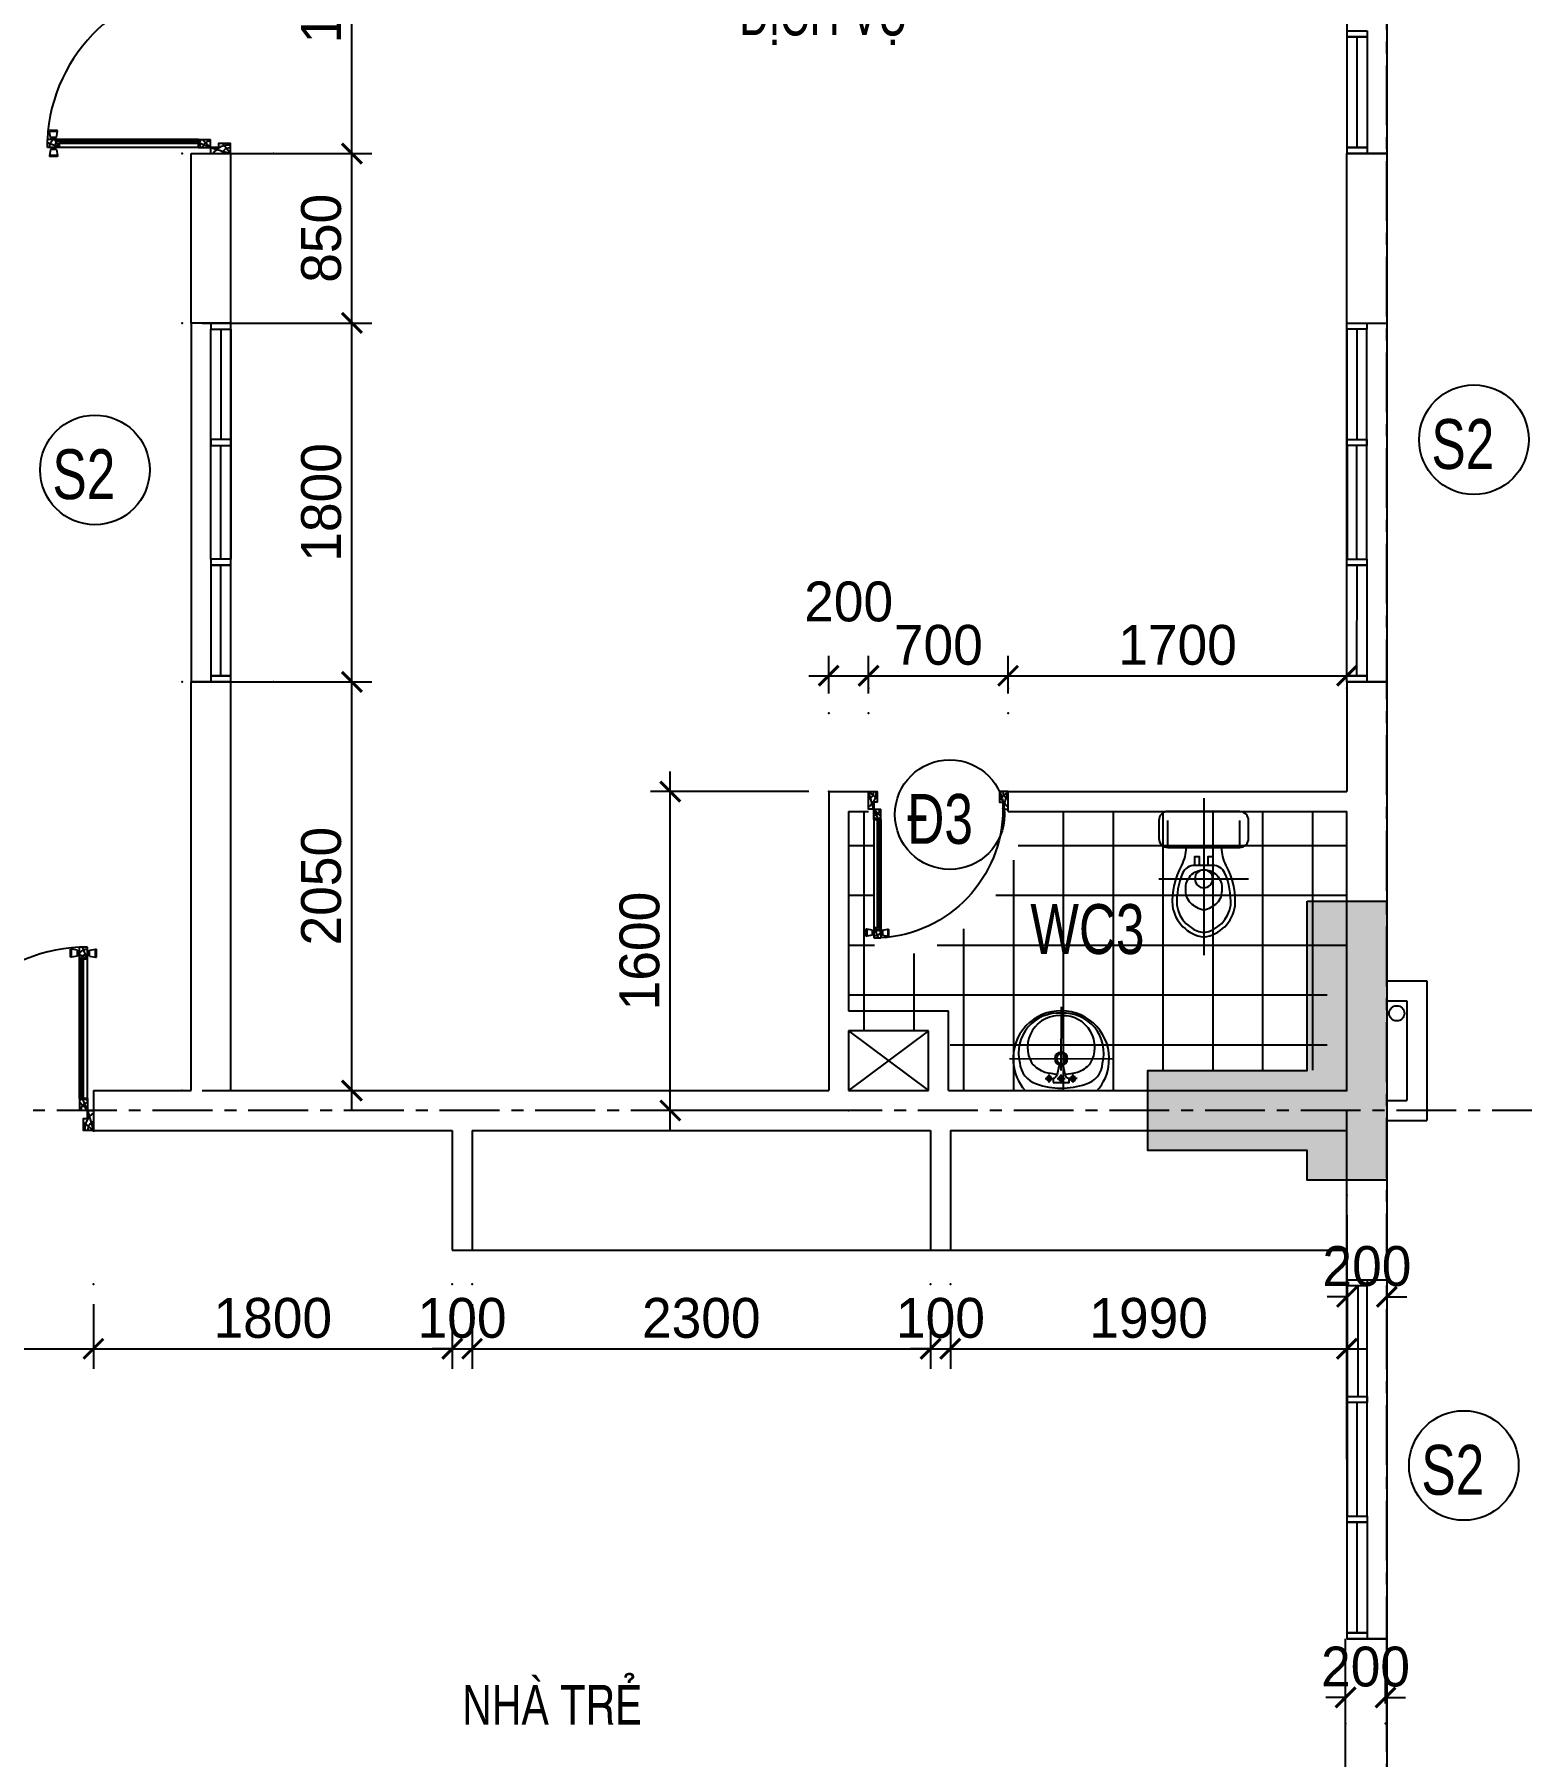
# Model space of a CAD drawing. Header units: inches. Extents: x -844707 to -690155, y -211546 to -175871.
# Drawn here: x -788605 to -781144, y -201233 to -192594 of the extents above; entities that cross this region are included whole.
import ezdxf

# ---------------------------------------------------------------- set-up
doc = ezdxf.new("R2010")
doc.units = ezdxf.units.IN
doc.header["$LTSCALE"] = 48
doc.header["$MEASUREMENT"] = 0
doc.linetypes.add('CENTER', pattern=[2, 1.25, -0.25, 0.25, -0.25])
for name, color, linetype in [('DWGSHARE.com-1HATCHCO-DWGSHARE.com', 8, 'Continuous'), ('DWGSHARE.com-COT-DWGSHARE.com', 2, 'Continuous'), ('DWGSHARE.com-CUA-DWGSHARE.com', 231, 'Continuous'), ('DWGSHARE.com-DIM-DWGSHARE.com', 251, 'Continuous'), ('DWGSHARE.com-HATCH-DWGSHARE.com', 8, 'Continuous'), ('DWGSHARE.com-NET-DWGSHARE.com', 245, 'Continuous'), ('DWGSHARE.com-TBI-DWGSHARE.com', 7, 'Continuous'), ('DWGSHARE.com-text-DWGSHARE.com', 3, 'Continuous'), ('DWGSHARE.com-truc-DWGSHARE.com', 250, 'CENTER'), ('DWGSHARE.com-TUONG-DWGSHARE.com', 7, 'Continuous')]:
    doc.layers.add(name, color=color, linetype=linetype)
doc.layers.add('DWGSHARE.com-DefPoints-DWGSHARE.com', color=7, linetype='Continuous', plot=False)
doc.styles.add('KTEN', font='', dxfattribs={"width": 0.9})
doc.styles.add('VNI-AVO', font='')
doc.styles.get('KTEN').set_extended_font_data('VNI-Helve-Condense')
doc.styles.get('VNI-AVO').set_extended_font_data('VNI-Avo')
doc.dimstyles.new('tl1-100', dxfattribs={"dimtxt": 200, "dimasz": 100, "dimexe": 100, "dimexo": 100, "dimgap": 50, "dimtad": 1, "dimdec": 0, "dimzin": 0, "dimdsep": 46, "dimtxsty": 'VNI-AVO', "dimblk": 'ARCHTICK', "dimcen": 1, "dimdle": 100, "dimclrd": 256, "dimclre": 256, "dimclrt": 2, "dimadec": 0, "dimazin": 0, "dimtfac": 1, "dimtdec": 0, "dimtix": 1, "dimtofl": 0, "dimtmove": 2, "dimatfit": 3, "dimldrblk": 'ARCHTICK', "dimfxl": 1, "dimtolj": 2, "dimtzin": 0, "dimarcsym": 0})

# ---------------------------------------------------------------- blocks, each defined once
blk = doc.blocks.new('cua1600')
at = {"color": 1}
for p, q in [((-766.8, 865), (-806.8, 865)), ((-806.8, 860), (-806.8, 865)), ((-766.8, 860), (-766.8, 865)), ((-756.8, 820), (-816.8, 795.9)), ((-801.8, 830), (-806.8, 860)), ((-766.8, 860), (-806.8, 860)), ((-771.8, 830), (-801.8, 830)), ((-796.8, 820), (-796.8, 830)), ((-796.8, 780), (-796.8, 770)), ((-756.8, 820), (-779.3, 780)), ((-776.8, 820), (-776.8, 830)), ((-776.8, 780), (-776.8, 770)), ((-771.8, 830), (-766.8, 860)), ((2, 820), (-58, 795.9)), ((2, 820), (-40.5, 780)), ((2, 820), (102, 850)), ((102, 850), (61.3, 800)), ((-801.8, 770), (-806.8, 740)), ((-806.8, 740), (-806.8, 735)), ((-766.8, 740), (-806.8, 740)), ((-766.8, 735), (-806.8, 735)), ((-771.8, 770), (-801.8, 770)), ((-771.8, 770), (-766.8, 740)), ((-766.8, 740), (-766.8, 735)), ((-768.8, -735), (-808.8, -735)), ((-808.8, -740), (-808.8, -735)), ((-768.8, -740), (-808.8, -740)), ((-803.8, -770), (-808.8, -740)), ((-773.8, -770), (-803.8, -770)), ((-798.8, -780), (-798.8, -770)), ((-778.8, -780), (-778.8, -770)), ((-773.8, -770), (-768.8, -740)), ((-768.8, -740), (-768.8, -735)), ((-758.8, -820), (-818.8, -795.9)), ((-803.8, -830), (-808.8, -860)), ((-768.8, -860), (-808.8, -860)), ((-808.8, -860), (-808.8, -865)), ((-773.8, -830), (-803.8, -830)), ((-798.8, -820), (-798.8, -830)), ((-758.8, -820), (-781.3, -780)), ((-778.8, -820), (-778.8, -830)), ((-773.8, -830), (-768.8, -860)), ((-768.8, -860), (-768.8, -865)), ((0, -820), (-60, -795.9)), ((0, -820), (-42.5, -780)), ((0, -820), (100, -850)), ((100, -850), (59.3, -800)), ((-768.8, -865), (-808.8, -865))]:
    blk.add_line(p, q, dxfattribs=at)
at = {"color": 3}
for p, q in [((-756.8, 820), (-816.8, 820)), ((-816.8, 820), (-816.8, 780)), ((-756.8, 780), (-816.8, 780)), ((-756.8, 820), (-756.8, 780)), ((-58, 820), (2, 820)), ((-58, 820), (-58, 780)), ((-58, 780), (2, 780)), ((2, 820), (2, 780)), ((-818.8, -820), (-818.8, -780)), ((-758.8, -780), (-818.8, -780)), ((-758.8, -820), (-818.8, -820)), ((-758.8, -820), (-758.8, -780)), ((-60, -820), (-60, -780)), ((-60, -780), (0, -780)), ((-60, -820), (0, -820)), ((0, -820), (0, -780))]:
    blk.add_line(p, q, dxfattribs=at)
for p, q in [((-58, 820), (-756.8, 820)), ((-58, 800), (-756.8, 800)), ((-58, 790), (-756.8, 790)), ((-58, 780), (-756.8, 780)), ((-60, -780), (-758.8, -780)), ((-60, -790), (-758.8, -790)), ((-60, -800), (-758.8, -800)), ((-60, -820), (-758.8, -820))]:
    blk.add_line(p, q)
for points in [[(42, 820), (2, 820), (2, 850), (102, 850), (102, 800), (42, 800)], [(40, -820), (0, -820), (0, -850), (100, -850), (100, -800), (40, -800)]]:
    blk.add_lwpolyline(points, close=True, dxfattribs=at)
at = {"color": 1}
for centre, radius, start, end in [((2, 820), 820, 182.79603, 270), ((-764.3, 815.9), 42, 174.37312, 238.6899), ((-754.3, 810.6), 24.2, 157.10631, 263.95818), ((-19.5, 800), 34.3, 144.24334, 215.67284), ((1.2, 825.9), 39.4, 188.6295, 271.1418), ((94.2, 903.7), 96.3, 213.9098, 274.60784), ((97.6, 862.7), 41, 198.04279, 276.13883), ((0, -820), 820, 90, 177.20397), ((-766.2, -815.9), 42, 121.3101, 185.62688), ((-756.3, -810.6), 24.2, 96.04182, 202.89369), ((-21.4, -800), 34.3, 144.32716, 215.75666), ((-0.8, -825.9), 39.4, 88.8582, 171.3705), ((92.3, -903.7), 96.3, 85.39216, 146.0902), ((95.6, -862.7), 41, 83.86117, 161.95721)]:
    blk.add_arc(centre, radius, start, end, dxfattribs=at)
at = {"layer": 'DWGSHARE.com-TUONG-DWGSHARE.com'}
for p, q in [((-98, 850), (102, 850)), ((-91, 850), (109, 850)), ((-98, -850), (100, -850)), ((-93, -850), (100, -850))]:
    blk.add_line(p, q, dxfattribs=at)
blk = doc.blocks.new('D-01-800')
at = {"color": 1}
for p, q in [((-15, 788.9), (-15, 828.9)), ((-10, 828.9), (-15, 828.9)), ((20, 823.9), (-10, 828.9)), ((-10, 788.9), (-10, 828.9)), ((20, 793.9), (-10, 788.9)), ((20, 793.9), (20, 823.9)), ((30, 818.9), (20, 818.9)), ((30, 798.9), (20, 798.9)), ((30, 778.9), (54.1, 838.9)), ((30, 778.9), (70, 801.4)), ((70, 818.9), (80, 818.9)), ((70, 798.9), (80, 798.9)), ((80, 823.9), (110, 828.9)), ((80, 793.9), (80, 823.9)), ((80, 793.9), (110, 788.9)), ((110, 788.9), (110, 828.9)), ((110, 828.9), (115, 828.9)), ((115, 788.9), (115, 828.9)), ((-10, 788.9), (-15, 788.9)), ((110, 788.9), (115, 788.9)), ((30, 100), (0, 0)), ((30, 100), (54.1, 160)), ((30, 100), (70, 142.5)), ((770, 100), (800, 0)), ((0, 0), (50, 40.7)), ((800, 0), (750, 40.7))]:
    blk.add_line(p, q, dxfattribs=at)
at = {"color": 3}
for p, q in [((30, 838.9), (70, 838.9)), ((30, 778.9), (30, 838.9)), ((70, 778.9), (70, 838.9)), ((30, 778.9), (70, 778.9)), ((30, 160), (70, 160)), ((30, 160), (30, 100)), ((30, 100), (70, 100)), ((70, 160), (70, 100))]:
    blk.add_line(p, q, dxfattribs=at)
for p, q in [((30, 160), (30, 778.9)), ((50, 160), (50, 778.9)), ((60, 160), (60, 778.9)), ((70, 160), (70, 778.9))]:
    blk.add_line(p, q)
for points in [[(30, 60), (30, 100), (0, 100), (0, 0), (50, 0), (50, 60)], [(770, 60), (770, 100), (800, 100), (800, 0), (750, 0), (750, 60)]]:
    blk.add_lwpolyline(points, close=True, dxfattribs=at)
at = {"color": 1}
for centre, radius, start, end in [((34.1, 786.4), 42, 31.3101, 95.62688), ((39.4, 776.4), 24.2, 6.04182, 112.89369), ((30, 100), 740, 0, 86.90142), ((50, 121.4), 34.3, 54.32716, 125.75666), ((24.1, 100.8), 39.4, 358.8582, 81.3705), ((-53.7, 7.7), 96.3, 355.39216, 56.0902), ((-12.7, 4.4), 41, 353.86117, 71.95721), ((853.7, 7.7), 96.3, 123.9098, 184.60784), ((812.7, 4.4), 41, 108.04279, 186.13883)]:
    blk.add_arc(centre, radius, start, end, dxfattribs=at)
blk = doc.blocks.new('A$C60FA756C')
at = {"layer": 'DWGSHARE.com-1HATCHCO-DWGSHARE.com', "ltscale": 50}
for p, q in [((5715, 20002), (5715, 0)), ((1143, 13716), (1143, 17145)), ((10287, 13716), (10287, 17145)), ((11430, 9715), (0, 9715))]:
    blk.add_line(p, q, dxfattribs=at)
for points in [[(1143, 18288), (10287, 18288, -0.4470271), (11430, 17145), (11430, 14859, -0.4142136), (10287, 13716), (1143, 13716, -0.4142136), (0, 14859), (0, 17145, -0.4142136)], [(5715, 2864, -0.3269102), (2284, 6341, -0.1128843), (3021, 10445, -0.2905671), (4572, 11430), (6858, 11430, -0.2905671), (8409, 10445, -0.1128843), (9146, 6341, -0.3269102)]]:
    blk.add_lwpolyline(points, format="xyb", close=True, dxfattribs=at)
for points in [[(8001, 13716, 0.1231056), (8573, 11430, -0.1351714), (9715, 6286, -0.3340492), (5715, 2286, -0.3340492), (1715, 6286, -0.1351714), (2858, 11430, 0.1231056), (3429, 13716)], [(5715, 5715), (5715, 5715, 0.1278398), (7368, 6600, 0.2059804), (8007, 8404, 0.4332374), (5715, 10858, 0.4415903), (3423, 8404, 0.2059804), (4062, 6600, 0.1278398), (5715, 5715)]]:
    blk.add_lwpolyline(points, format="xyb", dxfattribs=at)
for points in [[(5144, 11430), (5144, 12573), (4572, 12573), (4572, 11430)], [(6858, 11430), (6858, 12573), (6286, 12573), (6286, 11430)]]:
    blk.add_lwpolyline(points, dxfattribs=at)
blk.add_circle((5715, 9715), 1143, dxfattribs=at)
blk = doc.blocks.new('XIBET1')
at = {"layer": 'DWGSHARE.com-1HATCHCO-DWGSHARE.com', "ltscale": 50}
blk.add_blockref('A$C60FA756C', (-5715, -18288), dxfattribs=at)
blk = doc.blocks.new('A$C070A4A40')
at = {"layer": 'DWGSHARE.com-1HATCHCO-DWGSHARE.com', "ltscale": 50}
for p, q in [((5715, 11430), (6985, 11430)), ((6350, 12065), (6350, 10795)), ((7620, 11430), (8890, 11430)), ((8255, 12065), (8255, 10795)), ((10795, 11430), (9525, 11430)), ((10160, 12065), (10160, 10795)), ((0, 8255), (16510, 8255)), ((8255, 10160), (8255, 0))]:
    blk.add_line(p, q, dxfattribs=at)
for points in [[(13970, 13335, -0.1732137), (15875, 8890, -0.4410793), (8255, 635, -0.4410793), (635, 8890, -0.1732137), (2540, 13335)], [(6985, 12065), (9525, 12065), (9525, 11430, 0.2455223), (8890, 10795), (8636, 9525), (7874, 9525), (7620, 10795, 0.2833923), (6985, 11430), (6985, 12065)], [(8872, 10703, -0.0463193), (10871, 10403, -0.1135144), (12902, 9046, -0.5923118), (8404, 1416, -0.6103479), (3608, 9046, -0.1135144), (5639, 10403, -0.0463193), (7638, 10703, -0.0463193)]]:
    blk.add_lwpolyline(points, format="xyb", dxfattribs=at)
blk.add_lwpolyline([(635, 13335), (15875, 13335)], dxfattribs=at)
blk.add_lwpolyline([(12140, 12308, -0.3234981), (14857, 8928, -0.5095126), (8255, 1015, -0.509742), (1654, 8932, -0.3041567), (4366, 12306, -0.1664175)], format="xyb", close=True, dxfattribs=at)
for centre, radius in [((6350, 11430), 381), ((8255, 11430), 381), ((10160, 11430), 381), ((8255, 8255), 1016), ((8255, 8255), 762)]:
    blk.add_circle(centre, radius, dxfattribs=at)
blk = doc.blocks.new('LAVABO')
at = {"layer": 'DWGSHARE.com-1HATCHCO-DWGSHARE.com', "ltscale": 50}
blk.add_blockref('A$C070A4A40', (-8255, -13335), dxfattribs=at)
blk = doc.blocks.new('_ArchTick')
at = {"color": 0, "linetype": 'ByBlock', "const_width": 0.15}
blk.add_lwpolyline([(-0.5, -0.5), (0.5, 0.5)], dxfattribs=at)
blk = doc.blocks.new('*D334')
at = {"layer": 'DWGSHARE.com-DefPoints-DWGSHARE.com', "color": 0, "transparency": 16777216}
for p in [(-784419.7, -195811.1), (-784619.7, -195999.7), (-784419.7, -195999.7)]:
    blk.add_point(p, dxfattribs=at)
at = {"layer": 'DWGSHARE.com-DIM-DWGSHARE.com', "lineweight": -2, "transparency": 16777216}
for p, q in [((-784619.7, -195899.7), (-784619.7, -195711.1)), ((-784419.7, -195899.7), (-784419.7, -195711.1)), ((-784719.7, -195811.1), (-784319.7, -195811.1))]:
    blk.add_line(p, q, dxfattribs=at)
at = {"layer": 'DWGSHARE.com-DIM-DWGSHARE.com', "lineweight": -2, "transparency": 16777216, "xscale": 100, "yscale": 100, "zscale": 100, "rotation": 180}
blk.add_blockref('_ArchTick', (-784619.7, -195811.1), dxfattribs=at)
at = {"layer": 'DWGSHARE.com-DIM-DWGSHARE.com', "lineweight": -2, "transparency": 16777216, "xscale": 100, "yscale": 100, "zscale": 100}
blk.add_blockref('_ArchTick', (-784419.7, -195811.1), dxfattribs=at)
at = {"layer": 'DWGSHARE.com-DIM-DWGSHARE.com', "color": 2, "transparency": 16777216, "insert": (-784519.7, -195440), "char_height": 200, "attachment_point": 5, "style": 'VNI-AVO'}
blk.add_mtext('\\A2;200', dxfattribs=at)
blk = doc.blocks.new('*D335')
at = {"layer": 'DWGSHARE.com-DefPoints-DWGSHARE.com', "color": 0, "transparency": 16777216}
for p in [(-783719.7, -195811.1), (-784419.7, -195872.9), (-783719.7, -195999.7)]:
    blk.add_point(p, dxfattribs=at)
at = {"layer": 'DWGSHARE.com-DIM-DWGSHARE.com', "lineweight": -2, "transparency": 16777216}
for p, q in [((-784419.7, -195772.9), (-784419.7, -195711.1)), ((-783719.7, -195899.7), (-783719.7, -195711.1)), ((-784519.7, -195811.1), (-783619.7, -195811.1))]:
    blk.add_line(p, q, dxfattribs=at)
at = {"layer": 'DWGSHARE.com-DIM-DWGSHARE.com', "lineweight": -2, "transparency": 16777216, "xscale": 100, "yscale": 100, "zscale": 100, "rotation": 180}
blk.add_blockref('_ArchTick', (-784419.7, -195811.1), dxfattribs=at)
at = {"layer": 'DWGSHARE.com-DIM-DWGSHARE.com', "lineweight": -2, "transparency": 16777216, "xscale": 100, "yscale": 100, "zscale": 100}
blk.add_blockref('_ArchTick', (-783719.7, -195811.1), dxfattribs=at)
at = {"layer": 'DWGSHARE.com-DIM-DWGSHARE.com', "color": 2, "transparency": 16777216, "insert": (-784069.7, -195657.6), "char_height": 200, "attachment_point": 5, "style": 'VNI-AVO'}
blk.add_mtext('\\A2;700', dxfattribs=at)
blk = doc.blocks.new('*D343')
at = {"layer": 'DWGSHARE.com-DefPoints-DWGSHARE.com', "color": 0, "transparency": 16777216}
for p in [(-785414.5, -196392.4), (-784619.7, -196392.4), (-784519.7, -197992.1)]:
    blk.add_point(p, dxfattribs=at)
at = {"layer": 'DWGSHARE.com-DIM-DWGSHARE.com', "lineweight": -2, "transparency": 16777216}
for p, q in [((-785414.5, -198092.1), (-785414.5, -196292.4)), ((-784719.7, -196392.4), (-785514.5, -196392.4)), ((-784619.7, -197992.1), (-785514.5, -197992.1))]:
    blk.add_line(p, q, dxfattribs=at)
at = {"layer": 'DWGSHARE.com-DIM-DWGSHARE.com', "lineweight": -2, "transparency": 16777216, "xscale": 100, "yscale": 100, "zscale": 100}
for p, rotation in [((-785414.5, -196392.4), 90), ((-785414.5, -197992.1), 270)]:
    blk.add_blockref('_ArchTick', p, dxfattribs=dict(at, rotation=rotation))
at = {"layer": 'DWGSHARE.com-DIM-DWGSHARE.com', "color": 2, "transparency": 16777216, "insert": (-785568, -197192.2), "char_height": 200, "attachment_point": 5, "rotation": 90, "style": 'VNI-AVO'}
blk.add_mtext('\\A2;1600', dxfattribs=at)
blk = doc.blocks.new('*D345')
at = {"layer": 'DWGSHARE.com-DefPoints-DWGSHARE.com', "color": 0, "transparency": 16777216}
for p in [(-787863, -195842), (-787011.8, -195842), (-787863.2, -197891.9)]:
    blk.add_point(p, dxfattribs=at)
at = {"layer": 'DWGSHARE.com-DIM-DWGSHARE.com', "lineweight": -2, "transparency": 16777216}
for p, q in [((-787011.8, -197991.9), (-787011.8, -195742)), ((-787763, -195842), (-786911.8, -195842)), ((-787763.2, -197891.9), (-786911.8, -197891.9))]:
    blk.add_line(p, q, dxfattribs=at)
at = {"layer": 'DWGSHARE.com-DIM-DWGSHARE.com', "lineweight": -2, "transparency": 16777216, "xscale": 100, "yscale": 100, "zscale": 100}
for p, rotation in [((-787011.8, -195842), 90), ((-787011.8, -197891.9), 270)]:
    blk.add_blockref('_ArchTick', p, dxfattribs=dict(at, rotation=rotation))
at = {"layer": 'DWGSHARE.com-DIM-DWGSHARE.com', "color": 2, "transparency": 16777216, "insert": (-787165.3, -196866.9), "char_height": 200, "attachment_point": 5, "rotation": 90, "style": 'VNI-AVO'}
blk.add_mtext('\\A2;2050', dxfattribs=at)
blk = doc.blocks.new('*D346')
at = {"layer": 'DWGSHARE.com-DefPoints-DWGSHARE.com', "color": 0, "transparency": 16777216}
for p in [(-787863, -194041.9), (-787011.8, -194041.9), (-787404.9, -195842)]:
    blk.add_point(p, dxfattribs=at)
at = {"layer": 'DWGSHARE.com-DIM-DWGSHARE.com', "lineweight": -2, "transparency": 16777216}
for p, q in [((-787011.8, -195942), (-787011.8, -193941.9)), ((-787763, -194041.9), (-786911.8, -194041.9)), ((-787304.9, -195842), (-786911.8, -195842))]:
    blk.add_line(p, q, dxfattribs=at)
at = {"layer": 'DWGSHARE.com-DIM-DWGSHARE.com', "lineweight": -2, "transparency": 16777216, "xscale": 100, "yscale": 100, "zscale": 100}
for p, rotation in [((-787011.8, -194041.9), 90), ((-787011.8, -195842), 270)]:
    blk.add_blockref('_ArchTick', p, dxfattribs=dict(at, rotation=rotation))
at = {"layer": 'DWGSHARE.com-DIM-DWGSHARE.com', "color": 2, "transparency": 16777216, "insert": (-787165.3, -194941.9), "char_height": 200, "attachment_point": 5, "rotation": 90, "style": 'VNI-AVO'}
blk.add_mtext('\\A2;1800', dxfattribs=at)
blk = doc.blocks.new('*D347')
at = {"layer": 'DWGSHARE.com-DefPoints-DWGSHARE.com', "color": 0, "transparency": 16777216}
for p in [(-787863.2, -193191.9), (-787011.8, -193191.9), (-787695.6, -194041.9)]:
    blk.add_point(p, dxfattribs=at)
at = {"layer": 'DWGSHARE.com-DIM-DWGSHARE.com', "lineweight": -2, "transparency": 16777216}
for p, q in [((-787011.8, -194141.9), (-787011.8, -193091.9)), ((-787763.2, -193191.9), (-786911.8, -193191.9)), ((-787595.6, -194041.9), (-786911.8, -194041.9))]:
    blk.add_line(p, q, dxfattribs=at)
at = {"layer": 'DWGSHARE.com-DIM-DWGSHARE.com', "lineweight": -2, "transparency": 16777216, "xscale": 100, "yscale": 100, "zscale": 100}
for p, rotation in [((-787011.8, -193191.9), 90), ((-787011.8, -194041.9), 270)]:
    blk.add_blockref('_ArchTick', p, dxfattribs=dict(at, rotation=rotation))
at = {"layer": 'DWGSHARE.com-DIM-DWGSHARE.com', "color": 2, "transparency": 16777216, "insert": (-787165.3, -193616.9), "char_height": 200, "attachment_point": 5, "rotation": 90, "style": 'VNI-AVO'}
blk.add_mtext('\\A2;850', dxfattribs=at)
blk = doc.blocks.new('*D348')
at = {"layer": 'DWGSHARE.com-DefPoints-DWGSHARE.com', "color": 0, "transparency": 16777216}
for p in [(-787856.2, -191491.9), (-787011.8, -191491.9), (-787405, -193191.9)]:
    blk.add_point(p, dxfattribs=at)
at = {"layer": 'DWGSHARE.com-DIM-DWGSHARE.com', "lineweight": -2, "transparency": 16777216}
for p, q in [((-787011.8, -193291.9), (-787011.8, -191391.9)), ((-787756.2, -191491.9), (-786911.8, -191491.9)), ((-787305, -193191.9), (-786911.8, -193191.9))]:
    blk.add_line(p, q, dxfattribs=at)
at = {"layer": 'DWGSHARE.com-DIM-DWGSHARE.com', "lineweight": -2, "transparency": 16777216, "xscale": 100, "yscale": 100, "zscale": 100}
for p, rotation in [((-787011.8, -191491.9), 90), ((-787011.8, -193191.9), 270)]:
    blk.add_blockref('_ArchTick', p, dxfattribs=dict(at, rotation=rotation))
at = {"layer": 'DWGSHARE.com-DIM-DWGSHARE.com', "color": 2, "transparency": 16777216, "insert": (-787165.3, -192341.9), "char_height": 200, "attachment_point": 5, "rotation": 90, "style": 'VNI-AVO'}
blk.add_mtext('\\A2;1700', dxfattribs=at)
blk = doc.blocks.new('*D350')
at = {"layer": 'DWGSHARE.com-DefPoints-DWGSHARE.com', "color": 0, "transparency": 16777216}
for p in [(-782019.4, -195811.1), (-783719.7, -195872.9), (-782019.4, -195872.9)]:
    blk.add_point(p, dxfattribs=at)
at = {"layer": 'DWGSHARE.com-DIM-DWGSHARE.com', "lineweight": -2, "transparency": 16777216}
for p, q in [((-783719.7, -195772.9), (-783719.7, -195711.1)), ((-782019.4, -195772.9), (-782019.4, -195711.1)), ((-783819.7, -195811.1), (-781919.4, -195811.1))]:
    blk.add_line(p, q, dxfattribs=at)
at = {"layer": 'DWGSHARE.com-DIM-DWGSHARE.com', "lineweight": -2, "transparency": 16777216, "xscale": 100, "yscale": 100, "zscale": 100, "rotation": 180}
blk.add_blockref('_ArchTick', (-783719.7, -195811.1), dxfattribs=at)
at = {"layer": 'DWGSHARE.com-DIM-DWGSHARE.com', "lineweight": -2, "transparency": 16777216, "xscale": 100, "yscale": 100, "zscale": 100}
blk.add_blockref('_ArchTick', (-782019.4, -195811.1), dxfattribs=at)
at = {"layer": 'DWGSHARE.com-DIM-DWGSHARE.com', "color": 2, "transparency": 16777216, "insert": (-782869.6, -195657.6), "char_height": 200, "attachment_point": 5, "style": 'VNI-AVO'}
blk.add_mtext('\\A2;1700', dxfattribs=at)
blk = doc.blocks.new('*D378')
at = {"layer": 'DWGSHARE.com-DefPoints-DWGSHARE.com', "color": 0, "transparency": 16777216}
for p in [(-790008.7, -198862.9), (-788308.7, -198862.9), (-788308.7, -199187.2)]:
    blk.add_point(p, dxfattribs=at)
at = {"layer": 'DWGSHARE.com-DIM-DWGSHARE.com', "lineweight": -2, "transparency": 16777216}
for p, q in [((-790008.7, -198962.9), (-790008.7, -199287.2)), ((-788308.7, -198962.9), (-788308.7, -199287.2)), ((-790108.7, -199187.2), (-788208.7, -199187.2))]:
    blk.add_line(p, q, dxfattribs=at)
at = {"layer": 'DWGSHARE.com-DIM-DWGSHARE.com', "lineweight": -2, "transparency": 16777216, "xscale": 100, "yscale": 100, "zscale": 100, "rotation": 180}
blk.add_blockref('_ArchTick', (-790008.7, -199187.2), dxfattribs=at)
at = {"layer": 'DWGSHARE.com-DIM-DWGSHARE.com', "lineweight": -2, "transparency": 16777216, "xscale": 100, "yscale": 100, "zscale": 100}
blk.add_blockref('_ArchTick', (-788308.7, -199187.2), dxfattribs=at)
at = {"layer": 'DWGSHARE.com-DIM-DWGSHARE.com', "color": 2, "transparency": 16777216, "insert": (-789158.7, -199033.7), "char_height": 200, "attachment_point": 5, "style": 'VNI-AVO'}
blk.add_mtext('\\A2;1700', dxfattribs=at)
blk = doc.blocks.new('*D767')
at = {"layer": 'DWGSHARE.com-DefPoints-DWGSHARE.com', "color": 0, "transparency": 16777216}
for p in [(-788308.7, -198862.9), (-786508.9, -198862.9), (-786508.9, -199187.2)]:
    blk.add_point(p, dxfattribs=at)
at = {"layer": 'DWGSHARE.com-DIM-DWGSHARE.com', "lineweight": -2, "transparency": 16777216}
for p, q in [((-788308.7, -198962.9), (-788308.7, -199287.2)), ((-786508.9, -198962.9), (-786508.9, -199287.2)), ((-788408.7, -199187.2), (-786408.9, -199187.2))]:
    blk.add_line(p, q, dxfattribs=at)
at = {"layer": 'DWGSHARE.com-DIM-DWGSHARE.com', "lineweight": -2, "transparency": 16777216, "xscale": 100, "yscale": 100, "zscale": 100, "rotation": 180}
blk.add_blockref('_ArchTick', (-788308.7, -199187.2), dxfattribs=at)
at = {"layer": 'DWGSHARE.com-DIM-DWGSHARE.com', "lineweight": -2, "transparency": 16777216, "xscale": 100, "yscale": 100, "zscale": 100}
blk.add_blockref('_ArchTick', (-786508.9, -199187.2), dxfattribs=at)
at = {"layer": 'DWGSHARE.com-DIM-DWGSHARE.com', "color": 2, "transparency": 16777216, "insert": (-787408.8, -199033.7), "char_height": 200, "attachment_point": 5, "style": 'VNI-AVO'}
blk.add_mtext('\\A2;1800', dxfattribs=at)
blk = doc.blocks.new('*D768')
at = {"layer": 'DWGSHARE.com-DefPoints-DWGSHARE.com', "color": 0, "transparency": 16777216}
for p in [(-786508.9, -198862.9), (-786408.9, -198862.9), (-786408.9, -199187.2)]:
    blk.add_point(p, dxfattribs=at)
at = {"layer": 'DWGSHARE.com-DIM-DWGSHARE.com', "lineweight": -2, "transparency": 16777216}
for p, q in [((-786508.9, -198962.9), (-786508.9, -199287.2)), ((-786408.9, -198962.9), (-786408.9, -199287.2)), ((-786508.9, -199187.2), (-786608.9, -199187.2)), ((-786408.9, -199187.2), (-786308.9, -199187.2))]:
    blk.add_line(p, q, dxfattribs=at)
at = {"layer": 'DWGSHARE.com-DIM-DWGSHARE.com', "lineweight": -2, "transparency": 16777216, "xscale": 100, "yscale": 100, "zscale": 100}
blk.add_blockref('_ArchTick', (-786508.9, -199187.2), dxfattribs=at)
at = {"layer": 'DWGSHARE.com-DIM-DWGSHARE.com', "lineweight": -2, "transparency": 16777216, "xscale": 100, "yscale": 100, "zscale": 100, "rotation": 180}
blk.add_blockref('_ArchTick', (-786408.9, -199187.2), dxfattribs=at)
at = {"layer": 'DWGSHARE.com-DIM-DWGSHARE.com', "color": 2, "transparency": 16777216, "insert": (-786458.9, -199033.7), "char_height": 200, "attachment_point": 5, "style": 'VNI-AVO'}
blk.add_mtext('\\A2;100', dxfattribs=at)
blk = doc.blocks.new('*D769')
at = {"layer": 'DWGSHARE.com-DefPoints-DWGSHARE.com', "color": 0, "transparency": 16777216}
for p in [(-786408.9, -198862.9), (-784108.9, -198862.9), (-784108.9, -199187.2)]:
    blk.add_point(p, dxfattribs=at)
at = {"layer": 'DWGSHARE.com-DIM-DWGSHARE.com', "lineweight": -2, "transparency": 16777216}
for p, q in [((-786408.9, -198962.9), (-786408.9, -199287.2)), ((-784108.9, -198962.9), (-784108.9, -199287.2)), ((-786508.9, -199187.2), (-784008.9, -199187.2))]:
    blk.add_line(p, q, dxfattribs=at)
at = {"layer": 'DWGSHARE.com-DIM-DWGSHARE.com', "lineweight": -2, "transparency": 16777216, "xscale": 100, "yscale": 100, "zscale": 100, "rotation": 180}
blk.add_blockref('_ArchTick', (-786408.9, -199187.2), dxfattribs=at)
at = {"layer": 'DWGSHARE.com-DIM-DWGSHARE.com', "lineweight": -2, "transparency": 16777216, "xscale": 100, "yscale": 100, "zscale": 100}
blk.add_blockref('_ArchTick', (-784108.9, -199187.2), dxfattribs=at)
at = {"layer": 'DWGSHARE.com-DIM-DWGSHARE.com', "color": 2, "transparency": 16777216, "insert": (-785258.9, -199033.7), "char_height": 200, "attachment_point": 5, "style": 'VNI-AVO'}
blk.add_mtext('\\A2;2300', dxfattribs=at)
blk = doc.blocks.new('*D770')
at = {"layer": 'DWGSHARE.com-DefPoints-DWGSHARE.com', "color": 0, "transparency": 16777216}
for p in [(-784108.9, -198862.9), (-784008.9, -198862.9), (-784008.9, -199187.2)]:
    blk.add_point(p, dxfattribs=at)
at = {"layer": 'DWGSHARE.com-DIM-DWGSHARE.com', "lineweight": -2, "transparency": 16777216}
for p, q in [((-784108.9, -198962.9), (-784108.9, -199287.2)), ((-784008.9, -198962.9), (-784008.9, -199287.2)), ((-784108.9, -199187.2), (-784208.9, -199187.2)), ((-784008.9, -199187.2), (-783908.9, -199187.2))]:
    blk.add_line(p, q, dxfattribs=at)
at = {"layer": 'DWGSHARE.com-DIM-DWGSHARE.com', "lineweight": -2, "transparency": 16777216, "xscale": 100, "yscale": 100, "zscale": 100}
blk.add_blockref('_ArchTick', (-784108.9, -199187.2), dxfattribs=at)
at = {"layer": 'DWGSHARE.com-DIM-DWGSHARE.com', "lineweight": -2, "transparency": 16777216, "xscale": 100, "yscale": 100, "zscale": 100, "rotation": 180}
blk.add_blockref('_ArchTick', (-784008.9, -199187.2), dxfattribs=at)
at = {"layer": 'DWGSHARE.com-DIM-DWGSHARE.com', "color": 2, "transparency": 16777216, "insert": (-784058.9, -199033.7), "char_height": 200, "attachment_point": 5, "style": 'VNI-AVO'}
blk.add_mtext('\\A2;100', dxfattribs=at)
blk = doc.blocks.new('*D771')
at = {"layer": 'DWGSHARE.com-DefPoints-DWGSHARE.com', "color": 0, "transparency": 16777216}
for p in [(-784009.4, -198862.9), (-782019.5, -198862.9), (-782019.5, -199187.2)]:
    blk.add_point(p, dxfattribs=at)
at = {"layer": 'DWGSHARE.com-DIM-DWGSHARE.com', "lineweight": -2, "transparency": 16777216}
for p, q in [((-784009.4, -198962.9), (-784009.4, -199287.2)), ((-782019.5, -198962.9), (-782019.5, -199287.2)), ((-784109.4, -199187.2), (-781919.5, -199187.2))]:
    blk.add_line(p, q, dxfattribs=at)
at = {"layer": 'DWGSHARE.com-DIM-DWGSHARE.com', "lineweight": -2, "transparency": 16777216, "xscale": 100, "yscale": 100, "zscale": 100, "rotation": 180}
blk.add_blockref('_ArchTick', (-784009.4, -199187.2), dxfattribs=at)
at = {"layer": 'DWGSHARE.com-DIM-DWGSHARE.com', "lineweight": -2, "transparency": 16777216, "xscale": 100, "yscale": 100, "zscale": 100}
blk.add_blockref('_ArchTick', (-782019.5, -199187.2), dxfattribs=at)
at = {"layer": 'DWGSHARE.com-DIM-DWGSHARE.com', "color": 2, "transparency": 16777216, "insert": (-783014.5, -199033.7), "char_height": 200, "attachment_point": 5, "style": 'VNI-AVO'}
blk.add_mtext('\\A2;1990', dxfattribs=at)
blk = doc.blocks.new('*D772')
at = {"layer": 'DWGSHARE.com-DefPoints-DWGSHARE.com', "color": 0, "transparency": 16777216}
for p in [(-782019.5, -198417.1), (-781819.3, -198417.1), (-781819.3, -198927.1)]:
    blk.add_point(p, dxfattribs=at)
at = {"layer": 'DWGSHARE.com-DIM-DWGSHARE.com', "lineweight": -2, "transparency": 16777216}
for p, q in [((-782019.5, -198517.1), (-782019.5, -199027.1)), ((-781819.3, -198517.1), (-781819.3, -199027.1)), ((-782019.5, -198927.1), (-782119.5, -198927.1)), ((-781819.3, -198927.1), (-781719.3, -198927.1))]:
    blk.add_line(p, q, dxfattribs=at)
at = {"layer": 'DWGSHARE.com-DIM-DWGSHARE.com', "lineweight": -2, "transparency": 16777216, "xscale": 100, "yscale": 100, "zscale": 100}
blk.add_blockref('_ArchTick', (-782019.5, -198927.1), dxfattribs=at)
at = {"layer": 'DWGSHARE.com-DIM-DWGSHARE.com', "lineweight": -2, "transparency": 16777216, "xscale": 100, "yscale": 100, "zscale": 100, "rotation": 180}
blk.add_blockref('_ArchTick', (-781819.3, -198927.1), dxfattribs=at)
at = {"layer": 'DWGSHARE.com-DIM-DWGSHARE.com', "color": 2, "transparency": 16777216, "insert": (-781919.4, -198773.6), "char_height": 200, "attachment_point": 5, "style": 'VNI-AVO'}
blk.add_mtext('\\A2;200', dxfattribs=at)
blk = doc.blocks.new('*D789')
at = {"layer": 'DWGSHARE.com-DefPoints-DWGSHARE.com', "color": 0, "transparency": 16777216}
for p in [(-781826.3, -200936.2), (-782026.3, -201067.1), (-781826.3, -201067.1)]:
    blk.add_point(p, dxfattribs=at)
at = {"layer": 'DWGSHARE.com-DIM-DWGSHARE.com', "lineweight": -2, "transparency": 16777216}
for p, q in [((-782026.3, -200967.1), (-782026.3, -200836.2)), ((-781826.3, -200967.1), (-781826.3, -200836.2)), ((-782026.3, -200936.2), (-782126.3, -200936.2)), ((-781826.3, -200936.2), (-781726.3, -200936.2))]:
    blk.add_line(p, q, dxfattribs=at)
at = {"layer": 'DWGSHARE.com-DIM-DWGSHARE.com', "lineweight": -2, "transparency": 16777216, "xscale": 100, "yscale": 100, "zscale": 100}
blk.add_blockref('_ArchTick', (-782026.3, -200936.2), dxfattribs=at)
at = {"layer": 'DWGSHARE.com-DIM-DWGSHARE.com', "lineweight": -2, "transparency": 16777216, "xscale": 100, "yscale": 100, "zscale": 100, "rotation": 180}
blk.add_blockref('_ArchTick', (-781826.3, -200936.2), dxfattribs=at)
at = {"layer": 'DWGSHARE.com-DIM-DWGSHARE.com', "color": 2, "transparency": 16777216, "insert": (-781926.3, -200782.7), "char_height": 200, "attachment_point": 5, "style": 'VNI-AVO'}
blk.add_mtext('\\A2;200', dxfattribs=at)

msp = doc.modelspace()

# ---------------------------------------------------------------- hatches: boundary and pattern name
at = {"layer": 'DWGSHARE.com-COT-DWGSHARE.com'}
msp.add_hatch(color=256, dxfattribs=at).paths.add_polyline_path([(-782219.2, -196942), (-781819.2, -196942), (-781819.2, -197792), (-781819.2, -198342), (-782219.2, -198342), (-782219.2, -198192.4), (-783019.4, -198192.4), (-783019.4, -197791.7), (-782219.2, -197791.7)])
at = {"layer": 'DWGSHARE.com-HATCH-DWGSHARE.com'}
h = msp.add_hatch(dxfattribs=at)
h.set_pattern_fill('ANSI37', color=256, scale=2000, angle=45, style=0)
h.set_pattern_definition([(90, (-743441.23, -384162.47), (-250, 4e-14), []), (180, (-743441.23, -384162.47), (-4e-14, -250), [])])
h.paths.add_polyline_path([(-782020.4, -196670.2), (-782020.4, -196640.2), (-782020.4, -196492.5), (-783619.7, -196492.4), (-783619.7, -196492.3), (-783649.7, -196492.3, -0.398461), (-784349.7, -197231.2), (-784389.7, -197231.2), (-784389.7, -197211.2), (-784399.7, -197211.2), (-784399.7, -197216.2), (-784429.7, -197221.2), (-784434.7, -197221.2), (-784434.7, -197181.2), (-784429.7, -197181.2), (-784399.7, -197186.2), (-784399.7, -197191.2), (-784389.7, -197191.2), (-784389.7, -197171.2), (-784389.7, -196552.3), (-784389.7, -196492.3), (-784419.7, -196492.3), (-784419.7, -196492.4), (-784519.7, -196492.4), (-784519.7, -197591.9), (-784010.2, -197591.9), (-784010.2, -197892), (-783019.5, -197892), (-783019.5, -197789.7), (-782119.3, -197789.7), (-782119.3, -197240), (-782020.4, -197240), (-782020.4, -197210.2)])

# ---------------------------------------------------------------- linework, layer by layer
at = {"layer": 'DWGSHARE.com-COT-DWGSHARE.com'}
msp.add_lwpolyline([(-782219.2, -196942), (-781819.2, -196942), (-781819.2, -197792), (-781819.2, -198342), (-782219.2, -198342), (-782219.2, -198192.4), (-783019.4, -198192.4), (-783019.4, -197791.7), (-782219.2, -197791.7)], close=True, dxfattribs=at)
at = {"layer": 'DWGSHARE.com-CUA-DWGSHARE.com'}
for centre in [(-781382.6, -194627.3), (-788301, -194778.6), (-784012.3, -196507.7), (-781433.1, -199772.8)]:
    msp.add_circle(centre, 275, dxfattribs=at)
at = {"layer": 'DWGSHARE.com-HATCH-DWGSHARE.com'}
for p, q in [((-784119.2, -197591.9), (-784519.7, -197892)), ((-784519.7, -197591.9), (-784119.2, -197892))]:
    msp.add_line(p, q, dxfattribs=at)
at = {"layer": 'DWGSHARE.com-NET-DWGSHARE.com'}
for p, q in [((-781969.1, -193161.8), (-781969, -192607)), ((-787669, -194072), (-787669, -194626.9)), ((-781969.4, -194072), (-781969.4, -194626.9)), ((-787669.2, -195226.9), (-787669.2, -194657)), ((-781969.2, -195226.9), (-781969.3, -194657)), ((-787669.2, -195811.8), (-787669.3, -195257)), ((-781969.3, -195811.8), (-781969.1, -195257)), ((-786508.9, -198691.9), (-782020.4, -198691.9)), ((-781965.5, -198872.2), (-781965.5, -199427)), ((-781968.9, -200027), (-781969, -199457.2)), ((-781969, -200612), (-781968.9, -200057.2))]:
    msp.add_line(p, q, dxfattribs=at)
for points in [[(-782019.5, -191391.9), (-781819.5, -191391.9), (-781819.3, -193192), (-782019.3, -193192)], [(-781918.9, -192576.9), (-781918.9, -192607), (-782019.3, -192607), (-782019.3, -192576.9)], [(-782019.3, -192607), (-781918.9, -192607), (-781918.9, -193161.8), (-782019.3, -193161.8)], [(-782019.3, -193192), (-782019.3, -193161.8), (-781918.9, -193161.8), (-781918.9, -193192)], [(-787618.7, -194041.9), (-787818.7, -194041.9), (-787819, -195842), (-787619, -195842)], [(-787719.4, -194041.9), (-787719.4, -194072), (-787619, -194072), (-787619, -194041.9)], [(-787618.9, -194072), (-787619.1, -195226.9), (-787719.4, -195226.9), (-787719.1, -194072)], [(-782019.7, -194041.9), (-781819.7, -194041.9), (-781819.5, -195842), (-782019.5, -195842)], [(-781919.1, -194041.9), (-781919.1, -194072), (-782019.5, -194072), (-782019.5, -194041.9)], [(-782019.5, -194072), (-782019.3, -195226.9), (-781919.1, -195226.9), (-781919.3, -194072)], [(-787719.4, -194626.9), (-787719.4, -194657), (-787619, -194657), (-787619, -194626.9)], [(-781919.1, -194626.9), (-781919.1, -194657), (-782019.5, -194657), (-782019.5, -194626.9)], [(-787719.4, -195226.9), (-787719.4, -195257), (-787619, -195257), (-787619, -195226.9)], [(-781919.1, -195226.9), (-781919.1, -195257), (-782019.5, -195257), (-782019.5, -195226.9)], [(-787619, -195257), (-787719.4, -195257), (-787719.4, -195811.8), (-787619, -195811.8)], [(-782019.5, -195257), (-781919.1, -195257), (-781919.1, -195811.8), (-782019.5, -195811.8)], [(-787619, -195842), (-787619, -195811.8), (-787719.4, -195811.8), (-787719.4, -195842)], [(-782019.5, -195842), (-782019.5, -195811.8), (-781919.1, -195811.8), (-781919.1, -195842)], [(-782019.4, -198842), (-781819.4, -198842), (-781819.2, -200642.1), (-782019.2, -200642.1)], [(-781919, -198842), (-781919, -198872.2), (-782019.4, -198872.2), (-782019.4, -198842)], [(-782019.3, -198872.2), (-782019.1, -200027), (-781918.8, -200027), (-781919, -198872.2)], [(-781918.8, -199427), (-781918.8, -199457.2), (-782019.2, -199457.2), (-782019.2, -199427)], [(-781918.8, -200027), (-781918.8, -200057.2), (-782019.2, -200057.2), (-782019.2, -200027)], [(-782019.2, -200057.2), (-781918.8, -200057.2), (-781918.8, -200612), (-782019.2, -200612)], [(-782019.2, -200642.1), (-782019.2, -200612), (-781918.8, -200612), (-781918.8, -200642.1)]]:
    msp.add_lwpolyline(points, close=True, dxfattribs=at)
msp.add_circle((-781769.8, -197504.7), 38.3, dxfattribs=at)
at = {"layer": 'DWGSHARE.com-truc-DWGSHARE.com', "ltscale": 5}
for p, q in [((-781819.5, -206009.4), (-781819.5, -182151.4)), ((-779551.7, -197992.1), (-805790.7, -197992.1))]:
    msp.add_line(p, q, dxfattribs=at)
at = {"layer": 'DWGSHARE.com-TUONG-DWGSHARE.com'}
for p, q in [((-787819, -193191.9), (-787620.9, -193191.9)), ((-787819, -194041.9), (-787819, -193191.9)), ((-787813.9, -193191.9), (-787620.9, -193191.9)), ((-787619, -194041.9), (-787619, -193191.9)), ((-782019.7, -194042), (-782019.7, -193192)), ((-782019.3, -193192), (-781819.3, -193192)), ((-781819.5, -193192), (-781819.5, -194042)), ((-787618.7, -194041.9), (-787819, -194041.9)), ((-782019.5, -194042), (-781819.5, -194042)), ((-787819, -197891.9), (-787819, -195842)), ((-787618.7, -195842), (-787819, -195842)), ((-787619, -197891.9), (-787619, -195842)), ((-782020.4, -195842), (-781819.5, -195842)), ((-782019.4, -195842), (-782019.4, -196392.4)), ((-781819.5, -195842), (-781819.5, -197340)), ((-784619.7, -196392.4), (-784619.7, -197891.9)), ((-784619.7, -196392.4), (-784419.7, -196392.4)), ((-783719.7, -196492.4), (-783719.7, -196392.3)), ((-783719.7, -196392.3), (-782019.4, -196392.4)), ((-784519.7, -196492.4), (-784519.7, -197491.9)), ((-784519.7, -196492.4), (-784419.7, -196492.4)), ((-783719.7, -196492.4), (-782020.4, -196492.5)), ((-782020.4, -197892), (-782020.4, -196492.5)), ((-781819.5, -197342), (-781619.2, -197342)), ((-781619.2, -197342), (-781619.2, -198042)), ((-781819.3, -197392), (-781819.3, -198842.1)), ((-781819.3, -197442), (-781719.2, -197442)), ((-781719.2, -197442), (-781719.2, -197942)), ((-784519.7, -197491.9), (-784019.2, -197491.9)), ((-784019.2, -197892), (-784019.2, -197491.9)), ((-782020.4, -197894.4), (-782020.4, -197494)), ((-784119.2, -197591.9), (-784519.7, -197591.9)), ((-784519.7, -197591.9), (-784519.7, -197892)), ((-784119.2, -197892), (-784119.2, -197591.9)), ((-788308.7, -197891.9), (-787819, -197891.9)), ((-788308.7, -197891.9), (-788308.7, -198091.9)), ((-787619, -197891.9), (-784619.7, -197891.9)), ((-784519.7, -197892), (-784119.2, -197892)), ((-784019.2, -197892), (-782020.4, -197892)), ((-782520.8, -197892), (-782020.4, -197892)), ((-782019.4, -198842), (-782019.6, -197992.1)), ((-781819.2, -197942), (-781719.2, -197942)), ((-781819.2, -198042), (-781619.2, -198042)), ((-788308.7, -198091.9), (-786508.9, -198091.9)), ((-786508.9, -198091.9), (-786508.9, -198692)), ((-786408.9, -198091.9), (-784123.1, -198091.9)), ((-786408.9, -198092.1), (-786408.9, -198691.9)), ((-784137.3, -198091.9), (-784108.9, -198091.9)), ((-784137.3, -198091.9), (-784108.9, -198091.9)), ((-784108.9, -198091.9), (-784108.9, -198691.9)), ((-784008.9, -198091.9), (-782026.5, -198091.9)), ((-784008.9, -198091.9), (-783031, -198091.9)), ((-784008.9, -198092.1), (-784008.9, -198691.9)), ((-782019.4, -198842.1), (-781819.4, -198842.1)), ((-782026.3, -201492.1), (-782026.3, -200642.1)), ((-782019.2, -200642.1), (-781819.2, -200642.1)), ((-781819.3, -200642.1), (-781819.3, -201492.1))]:
    msp.add_line(p, q, dxfattribs=at)

# ---------------------------------------------------------------- block references
at = {"layer": 'DWGSHARE.com-CUA-DWGSHARE.com'}
msp.add_blockref('cua1600', (-787720.9, -192341.9), dxfattribs=at)
at = {"layer": 'DWGSHARE.com-CUA-DWGSHARE.com', "xscale": -0.875, "yscale": 0.875, "zscale": 0.875, "rotation": 180}
msp.add_blockref('D-01-800', (-784419.7, -196392.3), dxfattribs=at)
at = {"layer": 'DWGSHARE.com-CUA-DWGSHARE.com', "rotation": 270}
msp.add_blockref('cua1600', (-789158.7, -197989.9), dxfattribs=at)
at = {"layer": 'DWGSHARE.com-TBI-DWGSHARE.com', "xscale": -0.03937007859349251, "yscale": 0.03937007870990783, "zscale": 0.03937007874015748}
msp.add_blockref('XIBET1', (-782737.8, -196492.4), dxfattribs=at)
at = {"layer": 'DWGSHARE.com-TBI-DWGSHARE.com', "xscale": -0.03149606300589089, "yscale": 0.03149606299120933, "zscale": 0.03149606299212598, "rotation": 179.7184224972146}
msp.add_blockref('LAVABO', (-783454.2, -197892), dxfattribs=at)

# ---------------------------------------------------------------- texts
at = {"layer": 'DWGSHARE.com-CUA-DWGSHARE.com', "style": 'KTEN', "width": 0.9}
for s, p in [('S2', (-781595.8, -194774)), ('S2', (-788514.2, -194925.3)), ('Ñ3', (-784225.5, -196654.4)), ('WC3', (-783607.8, -197207)), ('S2', (-781646.3, -199919.5))]:
    msp.add_text(s, height=250, dxfattribs=at).set_placement(p)
at = {"layer": 'DWGSHARE.com-text-DWGSHARE.com', "style": 'KTEN', "width": 0.9}
for s, p in [('DÒCH VUÏ', (-785068.6, -192597.7)), ('NHAØ TREÛ', (-786458.8, -201073.7))]:
    msp.add_text(s, height=200, dxfattribs=at).set_placement(p)

# ---------------------------------------------------------------- dimensions: what is measured, and where the dimension line sits
at = {"layer": 'DWGSHARE.com-DIM-DWGSHARE.com'}
for base, p1, p2, picture, middle in [((-787011.8, -191491.9), (-787405, -193191.9), (-787856.2, -191491.9), '*D348', (-787165.3, -192341.9)), ((-787011.8, -193191.9), (-787695.6, -194041.9), (-787863.2, -193191.9), '*D347', (-787165.3, -193616.9)), ((-787011.8, -194041.9), (-787404.9, -195842), (-787863, -194041.9), '*D346', (-787165.3, -194941.9)), ((-787011.8, -195842), (-787863.2, -197891.9), (-787863, -195842), '*D345', (-787165.3, -196866.9)), ((-785414.5, -196392.4), (-784519.7, -197992.1), (-784619.7, -196392.4), '*D343', (-785568, -197192.2))]:
    dim = msp.add_linear_dim(base=base, p1=p1, p2=p2, angle=90, dimstyle='tl1-100', dxfattribs=at)
    dim.commit()
    dim.dimension.update_dxf_attribs({"geometry": picture, "text_midpoint": middle})
dim = msp.add_linear_dim(base=(-784419.7, -195811.1), p1=(-784619.7, -195999.7), p2=(-784419.7, -195999.7), dimstyle='tl1-100', dxfattribs=at)
dim.commit()
dim.dimension.update_dxf_attribs({"geometry": '*D334', "text_midpoint": (-784519.7, -195440), "dimtype": 160})
for base, p1, p2, picture, middle in [((-783719.7, -195811.1), (-784419.7, -195872.9), (-783719.7, -195999.7), '*D335', (-784069.7, -195657.6)), ((-782019.4, -195811.1), (-783719.7, -195872.9), (-782019.4, -195872.9), '*D350', (-782869.6, -195657.6)), ((-781819.3, -198927.1), (-782019.5, -198417.1), (-781819.3, -198417.1), '*D772', (-781919.4, -198773.6)), ((-788308.7, -199187.2), (-790008.7, -198862.9), (-788308.7, -198862.9), '*D378', (-789158.7, -199033.7)), ((-786508.9, -199187.2), (-788308.7, -198862.9), (-786508.9, -198862.9), '*D767', (-787408.8, -199033.7)), ((-786408.9, -199187.2), (-786508.9, -198862.9), (-786408.9, -198862.9), '*D768', (-786458.9, -199033.7)), ((-784108.9, -199187.2), (-786408.9, -198862.9), (-784108.9, -198862.9), '*D769', (-785258.9, -199033.7)), ((-784008.9, -199187.2), (-784108.9, -198862.9), (-784008.9, -198862.9), '*D770', (-784058.9, -199033.7)), ((-782019.5, -199187.2), (-784009.4, -198862.9), (-782019.5, -198862.9), '*D771', (-783014.5, -199033.7)), ((-781826.3, -200936.2), (-782026.3, -201067.1), (-781826.3, -201067.1), '*D789', (-781926.3, -200782.7))]:
    dim = msp.add_linear_dim(base=base, p1=p1, p2=p2, dimstyle='tl1-100', dxfattribs=at)
    dim.commit()
    dim.dimension.update_dxf_attribs({"geometry": picture, "text_midpoint": middle})

doc.saveas('drawing.dxf')
